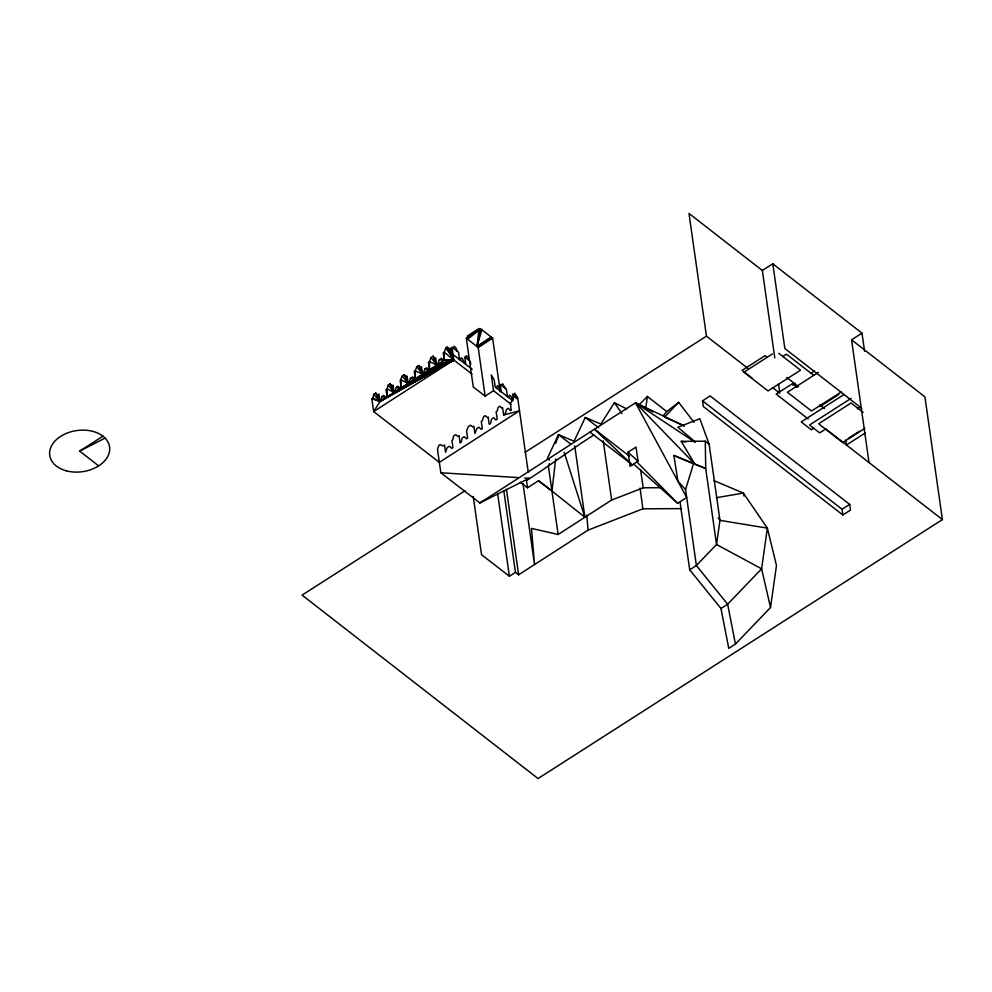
<?xml version="1.0" encoding="UTF-8"?>
<svg xmlns="http://www.w3.org/2000/svg" width="992" height="992" viewBox="0 0 992 992"><rect width="100%" height="100%" fill="white"/><g stroke="black" fill="none" stroke-linecap="round" stroke-linejoin="round"><path stroke-width="1.49" d="M459.556 359.563L458.515 352.222L451.992 347.175L453.815 360.022L387.091 396.949L387.153 388.901L388.256 385.032L390.116 383.83L391.927 385.826L394.084 392.435L453.815 360.022L471.981 374.058M555.681 459.036L551.949 491.04L584.896 517.266L574.715 445.805M558.174 437.695L558.521 434.645L574.07 441.242L585.28 417.434L600.83 424.03L614.432 402.702L626.832 408.989M479.31 329.927L467.604 339.252L467.505 335.941L479.099 328.488L476.966 346.493L491.226 337.032L491.313 338.979L491.102 337.54L479.632 344.931L479.843 346.369L491.226 337.032L478.181 347.436L485.113 396.118L493.52 390.712L491.288 374.976L494.165 379.775L495.206 387.103L512.666 400.594L511.066 396.378L509.491 395.163L508.462 397.358M645.668 408.754L647.404 396.478L666.785 411.593L678.664 402.343L693.991 422.332M680.004 501.766L689.7 569.83L720.973 608.505L728.76 648.346L735.444 644.056L770.536 607.488L776.476 565.452L767.362 528.141L743.355 493.086L713.682 480.5M500.278 391.741L492.64 338.123L480.798 328.972L476.966 346.493L481.852 329.79M371.839 398.759L380.035 401.487L444.329 360.121L444.205 352.197L445.954 347.907L447.156 347.126L453.815 360.022L373.662 411.593L371.839 398.759L372.955 398.04L373.823 394.32L375.757 393.068L377.716 394.977L380.035 401.487L373.662 411.593L439.344 462.359L519.498 410.787L503.638 414.978L502.597 407.65L501.778 408.171L499.881 406.236L498.133 407.365L497.141 411.159L496.149 411.792L497.203 419.12L495.876 419.976L493.656 417.744L491.66 419.033L490.532 423.41L489.18 424.278L488.138 416.95L487.221 417.545L485.274 415.636L483.526 416.764L482.36 420.67L481.269 421.364L482.31 428.705L481.244 429.387L478.913 427.23L476.867 428.544L474.895 433.479L473.854 426.138L472.638 426.92L470.456 425.171L468.398 426.498L466.575 430.826L467.616 438.154L466.575 438.824L464.231 436.678L462.26 437.956L461.106 442.345L460.102 442.99L459.06 435.662L457.882 436.418L455.712 434.657L453.58 436.034L452.811 439.692L451.906 440.262L452.947 447.59L451.782 448.347L449.364 446.251L447.107 447.702L445.582 452.34L444.54 445.011L442.94 446.04L440.25 444.602L438.675 445.619L437.522 449.525L440.832 472.762L479.88 502.956L529.108 478.28L524.669 477.995M445.954 347.907L453.815 360.022L385.962 397.668L383.73 395.448L382.032 396.54L380.816 400.979L453.815 360.022L447.156 347.126L449.264 348.936L451.67 355.384L453.034 354.516L472.229 369.346M465.632 357.728L466.215 355.595L467.716 356.76L469.278 360.542L464.715 357.021L465.756 364.349M496.583 388.17L497.265 385.714L498.691 386.818L500.439 391.146M394.977 391.865L396.304 387.364L400.16 388.529L453.815 360.022L437.683 364.386L439.394 359.637L443.833 360.431L453.815 360.022L414.396 379.378L412.622 376.861L410.39 378.287L409.126 382.763L453.815 360.022L444.205 352.197L443.275 352.78L444.329 360.121L453.815 360.022L380.035 401.487L372.955 398.04M424.787 369.036L423.423 373.562L453.815 360.022L436.691 365.031L429.499 361.646L428.47 362.316L429.511 369.644L453.815 360.022L401.214 387.847L400.173 380.519L402.231 376.042L404.277 374.728L406.286 376.588L408.121 383.408L453.815 360.022L428.631 370.214L424.787 369.036L426.758 367.759L428.631 370.214M685.559 489.515L693.482 463.797L673.853 455.477L677.958 481.331L685.559 489.515L696.372 565.527L727.644 604.202L735.444 644.056M460.4 360.195L461.156 357.802L462.619 358.93L464.479 363.357M549.357 463.537L548.44 466.426L558.124 534.477L531.489 528.389L534.527 564.56L523.007 483.625M555.78 443.312L558.521 434.645L570.462 443.87M431.024 357.517L436.691 365.031L433.144 356.14L431.024 357.517L429.499 361.646L429.511 369.644M416.801 366.656L422.542 374.133L420.509 367.437L418.612 365.502L416.801 366.656L415.251 370.822L415.326 378.77L453.815 360.022L422.542 374.133L415.251 370.822L414.284 371.442L415.326 378.77M453.307 348.192L454.113 346.245L455.65 347.436L457.25 351.242M558.521 434.645L547.311 458.465L549.494 460.139M513.769 394.928L514.774 393.13L517.675 397.953L528.228 472.142M501.431 385.392L502.535 383.668L505.56 388.579M663.264 415.673L666.785 411.593M678.664 402.343L664.59 417.024L684.294 425.94L635.512 402.814L479.88 502.956M638.798 405.22L647.404 396.478M538.693 480.798L551.949 491.04L538.495 480.723L527.521 487.791L526.492 480.55L529.108 478.28M593.935 434.942C571.057 449.438 549.556 465.856 526.492 480.55M377.716 394.977L378.994 394.146L380.035 401.487L373.823 394.32M391.927 385.826L393.043 385.107L394.084 392.435L387.153 388.901L386.049 389.608L387.091 396.949M406.286 376.588L407.08 376.08L408.121 383.408L401.041 379.973L401.214 387.847M420.509 367.437L421.501 366.804L422.542 374.133L418.612 365.502M434.632 358.348L435.637 357.703L436.691 365.031L433.144 356.14M449.264 348.936L450.628 348.056L451.67 355.384M485.113 396.118L473.258 386.967L466.339 338.272L480.798 328.972M396.304 387.364L398.065 386.223L400.16 388.529M439.394 359.637L441.514 358.273L443.833 360.431M492.64 338.123L478.181 347.436L466.339 338.272M503.638 414.978L505.213 413.962L506.577 409.436L508.338 408.295L510.446 410.601L511.264 410.08L510.21 402.752L511.649 401.822L512.852 397.891L514.674 396.713L516.634 398.623L517.675 397.953L512.616 394.035L513.447 399.9M628.035 452.216L636.021 447.07L638.03 461.193L630.044 466.339L628.035 452.216L638.03 461.193M558.124 534.477L611.655 500.042L643.176 487.804L661.131 487.704M473.234 496.446L481.529 554.702L509.38 576.228L515.431 572.334L503.862 491.09M515.431 572.334L518.618 574.802L588.045 530.125L642.878 508.822L681.281 508.611M633.789 464.169L677.66 503.279L686.687 497.476L635.512 402.814L652.984 411.841M689.7 569.83L696.372 565.527L716.546 544.509L719.956 520.354L709.144 444.329L699.856 418.711L677.846 427.267L695.218 441.911M720.973 608.505L727.644 604.202L761.608 568.813L767.362 528.141L719.956 520.354L718.282 517.898M98.654 465.88L79.658 451.112L102.957 436.195M774.802 357.926L762.352 270.481L772.793 263.798L861.998 333.138L864.578 351.304M465.124 490.705L302.076 595.126L538.036 778.559L942.4 519.597L924.928 396.874L851.558 339.822L861.998 333.138M525.128 452.278L706.44 336.152L688.981 213.441L762.352 270.481M772.483 353.921L743.938 372.198L768.068 390.96L800.507 370.177L778.794 353.301M702.522 400.818L710.16 395.932L849.673 504.382L850.479 510.086L842.84 514.972L703.34 406.522L702.522 400.818L842.034 509.268L842.84 514.972M782.688 356.574L786.445 354.169L813.688 375.348M792.633 385.008L795.187 383.371M810.551 373.525L814.395 371.07M818.524 372.298L787.388 392.249L811.506 410.998L841.352 391.89M819.925 406.584L838.736 394.531M844.105 394.469L801.226 421.922L811.382 429.821L813.973 428.147M851.099 398.362L809.522 424.998L819.677 432.884L826.175 428.73M857.361 408.754L859.952 407.092M848.247 438.402L859.543 431.173M864.813 428.408L842.754 442.531L818.636 423.782L851.074 403.012L863.139 412.387M865.272 432.946L846.449 444.999L845.742 440.014M842.034 509.268L849.673 504.382M79.658 451.112L105.102 438.104M716.249 497.724L743.355 493.086L744.05 496.087M770.536 607.488L761.608 568.813L716.546 544.509L705.721 468.497L694.698 463.896L681.231 441.341L705.275 441.204L709.144 444.329M440.832 472.762L518.754 477.623M681.231 441.341L685.683 442.023M410.39 378.287L414.396 379.378M382.032 396.54L385.962 397.668M693.482 463.797L705.721 468.497L705.275 441.204M673.853 455.477L694.698 463.896L635.512 402.814L694.946 442.147M585.28 417.434L598.697 427.8M589.955 432.128L632.313 464.864L594.53 429.189L629.622 456.32M493.52 390.712L511.24 404.401M520.341 482.248L527.521 487.791M861.837 408.382L784.858 348.539L772.793 263.798M767.275 357.43L765.018 355.682L742.103 370.351L752.246 378.25M786.73 377.493L798.585 386.694M797.208 387.364L792.472 383.681L776.178 394.109L808.158 418.971M819.702 404.848L824.451 408.53M706.44 336.152L748.03 368.478M772.483 387.5L779.824 393.204M827.477 430.255L942.4 519.597M594.53 429.189L604.922 438.452M636.889 461.925L677.66 503.279M402.231 376.042L408.121 383.408L404.277 374.728M388.256 385.032L394.084 392.435L390.116 383.83M614.432 402.702L621.897 413.602M375.757 393.068L380.035 401.487M564.175 452.352L584.896 517.266M851.558 339.822L869.017 462.545M778.509 384.003L779.6 391.666M640.572 469.551L643.176 487.804M603.21 440.746L611.655 500.042M507.433 396.552L506.391 389.224L500.191 384.437L501.245 391.766M506.441 489.279L518.618 574.802M497.6 493.458L509.38 576.228M470.344 361.373L470.766 364.3M640.076 488.126L642.878 508.822M586.78 515.059L588.045 530.125M66.365 470.828A30.219 20.758 -8.1 0 0 109.653 447.516A30.219 20.758 -8.1 0 0 62.955 435.004A30.219 20.758 -8.1 0 0 66.365 470.828"/></g></svg>
